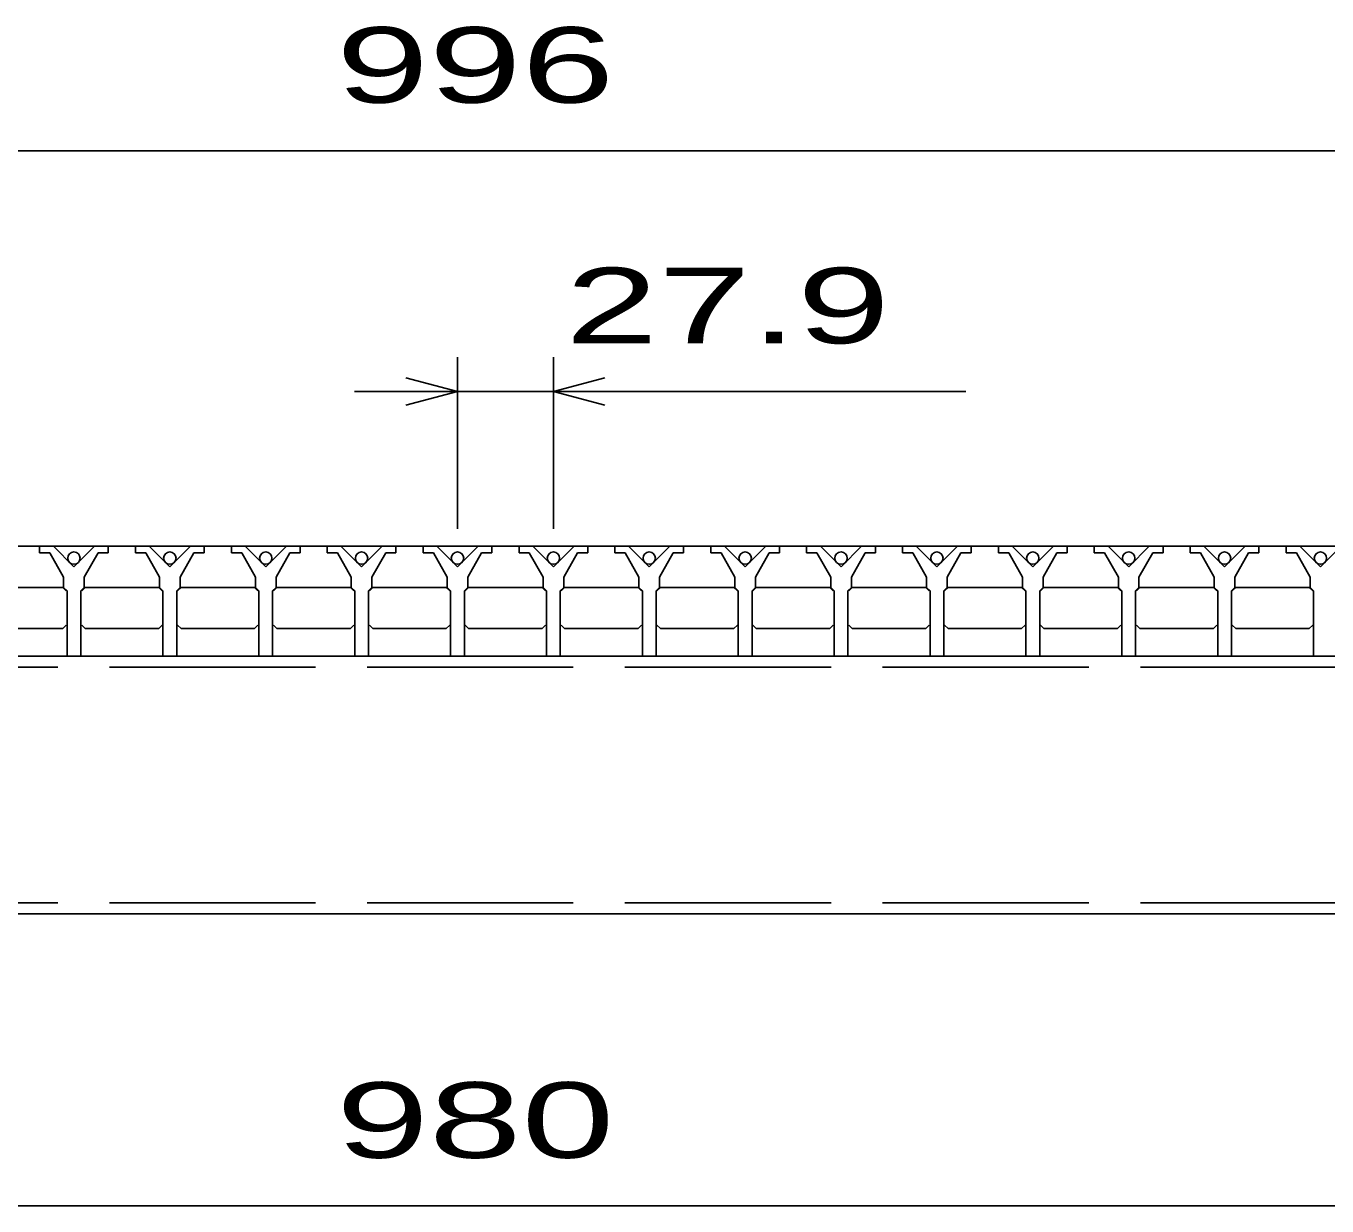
# Model space of a CAD drawing. Units: millimetres, scale not verified. Extents: x -1820 to 1736, y -1282 to 1048.
# Drawn here: x -1055.2 to -676.7, y -732.5 to -389.2 of the extents above; entities that cross this region are included whole.
import ezdxf
from ezdxf.enums import TextEntityAlignment as Align

# ---------------------------------------------------------------- set-up
doc = ezdxf.new("R2010")
doc.units = ezdxf.units.MM
doc.header["$LTSCALE"] = 10
doc.linetypes.add('DASHED', pattern=[7.5, 6, -1.5])
doc.layers.add('CADPAC_LAYER_0016', color=3, linetype='Continuous', lineweight=25)
doc.layers.add('CADPAC_LAYER_0022', color=2, linetype='Continuous', lineweight=25)
doc.styles.add('ベクトル', font='')
doc.styles.get('ベクトル').set_extended_font_data('ベクトル')

msp = doc.modelspace()

# ---------------------------------------------------------------- linework, layer by layer
at = {"layer": 'CADPAC_LAYER_0016'}
for p, q in [((-1414, -540.5), (-418, -540.5)), ((-1051.3, -540.5), (-1051.3, -542.5)), ((-1047.3, -540.5), (-1051.3, -540.5)), ((-1041.3, -546.5), (-1047.3, -540.5)), ((-1035.3, -540.5), (-1041.3, -546.5)), ((-1031.3, -540.5), (-1035.3, -540.5)), ((-1031.3, -542.5), (-1031.3, -540.5)), ((-1023.4, -540.5), (-1023.4, -542.5)), ((-1019.4, -540.5), (-1023.4, -540.5)), ((-1013.4, -546.5), (-1019.4, -540.5)), ((-1007.4, -540.5), (-1013.4, -546.5)), ((-1003.4, -540.5), (-1007.4, -540.5)), ((-1003.4, -542.5), (-1003.4, -540.5)), ((-995.5, -540.5), (-995.5, -542.5)), ((-991.5, -540.5), (-995.5, -540.5)), ((-985.5, -546.5), (-991.5, -540.5)), ((-979.5, -540.5), (-985.5, -546.5)), ((-975.5, -540.5), (-979.5, -540.5)), ((-975.5, -542.5), (-975.5, -540.5)), ((-967.6, -540.5), (-967.6, -542.5)), ((-963.6, -540.5), (-967.6, -540.5)), ((-957.6, -546.5), (-963.6, -540.5)), ((-951.6, -540.5), (-957.6, -546.5)), ((-947.6, -540.5), (-951.6, -540.5)), ((-947.6, -542.5), (-947.6, -540.5)), ((-939.7, -540.5), (-939.7, -542.5)), ((-935.7, -540.5), (-939.7, -540.5)), ((-929.7, -546.5), (-935.7, -540.5)), ((-923.7, -540.5), (-929.7, -546.5)), ((-919.7, -540.5), (-923.7, -540.5)), ((-919.7, -542.5), (-919.7, -540.5)), ((-911.8, -540.5), (-911.8, -542.5)), ((-907.8, -540.5), (-911.8, -540.5)), ((-901.8, -546.5), (-907.8, -540.5)), ((-895.8, -540.5), (-901.8, -546.5)), ((-891.8, -540.5), (-895.8, -540.5)), ((-891.8, -542.5), (-891.8, -540.5)), ((-883.9, -540.5), (-883.9, -542.5)), ((-879.9, -540.5), (-883.9, -540.5)), ((-873.9, -546.5), (-879.9, -540.5)), ((-867.9, -540.5), (-873.9, -546.5)), ((-863.9, -540.5), (-867.9, -540.5)), ((-863.9, -542.5), (-863.9, -540.5)), ((-856, -540.5), (-856, -542.5)), ((-852, -540.5), (-856, -540.5)), ((-846, -546.5), (-852, -540.5)), ((-840, -540.5), (-846, -546.5)), ((-836, -540.5), (-840, -540.5)), ((-836, -542.5), (-836, -540.5)), ((-828.1, -540.5), (-828.1, -542.5)), ((-824.1, -540.5), (-828.1, -540.5)), ((-818.1, -546.5), (-824.1, -540.5)), ((-812.1, -540.5), (-818.1, -546.5)), ((-808.1, -540.5), (-812.1, -540.5)), ((-808.1, -542.5), (-808.1, -540.5)), ((-800.2, -540.5), (-800.2, -542.5)), ((-796.2, -540.5), (-800.2, -540.5)), ((-790.2, -546.5), (-796.2, -540.5)), ((-784.2, -540.5), (-790.2, -546.5)), ((-780.2, -540.5), (-784.2, -540.5)), ((-780.2, -542.5), (-780.2, -540.5)), ((-772.3, -540.5), (-772.3, -542.5)), ((-768.3, -540.5), (-772.3, -540.5)), ((-762.3, -546.5), (-768.3, -540.5)), ((-756.3, -540.5), (-762.3, -546.5)), ((-752.3, -540.5), (-756.3, -540.5)), ((-752.3, -542.5), (-752.3, -540.5)), ((-744.4, -540.5), (-744.4, -542.5)), ((-740.4, -540.5), (-744.4, -540.5)), ((-734.4, -546.5), (-740.4, -540.5)), ((-728.4, -540.5), (-734.4, -546.5)), ((-724.4, -540.5), (-728.4, -540.5)), ((-724.4, -542.5), (-724.4, -540.5)), ((-716.5, -540.5), (-716.5, -542.5)), ((-712.5, -540.5), (-716.5, -540.5)), ((-706.5, -546.5), (-712.5, -540.5)), ((-700.5, -540.5), (-706.5, -546.5)), ((-696.5, -540.5), (-700.5, -540.5)), ((-696.5, -542.5), (-696.5, -540.5)), ((-688.6, -540.5), (-688.6, -542.5)), ((-684.6, -540.5), (-688.6, -540.5)), ((-678.6, -546.5), (-684.6, -540.5)), ((-672.6, -540.5), (-678.6, -546.5)), ((-1051.3, -542.5), (-1048.3, -542.5)), ((-1048.3, -542.5), (-1044.3, -549.5)), ((-1038.3, -549.5), (-1034.3, -542.5)), ((-1034.3, -542.5), (-1031.3, -542.5)), ((-1023.4, -542.5), (-1020.4, -542.5)), ((-1020.4, -542.5), (-1016.4, -549.5)), ((-1010.4, -549.5), (-1006.4, -542.5)), ((-1006.4, -542.5), (-1003.4, -542.5)), ((-995.5, -542.5), (-992.5, -542.5)), ((-992.5, -542.5), (-988.5, -549.5)), ((-982.5, -549.5), (-978.5, -542.5)), ((-978.5, -542.5), (-975.5, -542.5)), ((-967.6, -542.5), (-964.6, -542.5)), ((-964.6, -542.5), (-960.6, -549.5)), ((-954.6, -549.5), (-950.6, -542.5)), ((-950.6, -542.5), (-947.6, -542.5)), ((-939.7, -542.5), (-936.7, -542.5)), ((-936.7, -542.5), (-932.7, -549.5)), ((-926.7, -549.5), (-922.7, -542.5)), ((-922.7, -542.5), (-919.7, -542.5)), ((-911.8, -542.5), (-908.8, -542.5)), ((-908.8, -542.5), (-904.8, -549.5)), ((-898.8, -549.5), (-894.8, -542.5)), ((-894.8, -542.5), (-891.8, -542.5)), ((-883.9, -542.5), (-880.9, -542.5)), ((-880.9, -542.5), (-876.9, -549.5)), ((-870.9, -549.5), (-866.9, -542.5)), ((-866.9, -542.5), (-863.9, -542.5)), ((-856, -542.5), (-853, -542.5)), ((-853, -542.5), (-849, -549.5)), ((-843, -549.5), (-839, -542.5)), ((-839, -542.5), (-836, -542.5)), ((-828.1, -542.5), (-825.1, -542.5)), ((-825.1, -542.5), (-821.1, -549.5)), ((-815.1, -549.5), (-811.1, -542.5)), ((-811.1, -542.5), (-808.1, -542.5)), ((-800.2, -542.5), (-797.2, -542.5)), ((-797.2, -542.5), (-793.2, -549.5)), ((-787.2, -549.5), (-783.2, -542.5)), ((-783.2, -542.5), (-780.2, -542.5)), ((-772.3, -542.5), (-769.3, -542.5)), ((-769.3, -542.5), (-765.3, -549.5)), ((-759.3, -549.5), (-755.3, -542.5)), ((-755.3, -542.5), (-752.3, -542.5)), ((-744.4, -542.5), (-741.4, -542.5)), ((-741.4, -542.5), (-737.4, -549.5)), ((-731.4, -549.5), (-727.4, -542.5)), ((-727.4, -542.5), (-724.4, -542.5)), ((-716.5, -542.5), (-713.5, -542.5)), ((-713.5, -542.5), (-709.5, -549.5)), ((-703.5, -549.5), (-699.5, -542.5)), ((-699.5, -542.5), (-696.5, -542.5)), ((-688.6, -542.5), (-685.6, -542.5)), ((-685.6, -542.5), (-681.6, -549.5)), ((-1065.95, -552.5), (-1044.55, -552.5)), ((-1044.55, -552.5), (-1043.55, -553.5)), ((-1044.3, -549.5), (-1044.3, -552.5)), ((-1044.3, -552.5), (-1043.3, -553.5)), ((-1039.3, -553.5), (-1038.3, -552.5)), ((-1039.05, -553.5), (-1038.05, -552.5)), ((-1038.3, -552.5), (-1038.3, -549.5)), ((-1038.05, -552.5), (-1016.65, -552.5)), ((-1016.65, -552.5), (-1015.65, -553.5)), ((-1016.4, -549.5), (-1016.4, -552.5)), ((-1016.4, -552.5), (-1015.4, -553.5)), ((-1011.4, -553.5), (-1010.4, -552.5)), ((-1011.15, -553.5), (-1010.15, -552.5)), ((-1010.4, -552.5), (-1010.4, -549.5)), ((-1010.15, -552.5), (-988.75, -552.5)), ((-988.75, -552.5), (-987.75, -553.5)), ((-988.5, -549.5), (-988.5, -552.5)), ((-988.5, -552.5), (-987.5, -553.5)), ((-983.5, -553.5), (-982.5, -552.5)), ((-983.25, -553.5), (-982.25, -552.5)), ((-982.5, -552.5), (-982.5, -549.5)), ((-982.25, -552.5), (-960.85, -552.5)), ((-960.85, -552.5), (-959.85, -553.5)), ((-960.6, -549.5), (-960.6, -552.5)), ((-960.6, -552.5), (-959.6, -553.5)), ((-955.6, -553.5), (-954.6, -552.5)), ((-955.35, -553.5), (-954.35, -552.5)), ((-954.6, -552.5), (-954.6, -549.5)), ((-954.35, -552.5), (-932.95, -552.5)), ((-932.95, -552.5), (-931.95, -553.5)), ((-932.7, -549.5), (-932.7, -552.5)), ((-932.7, -552.5), (-931.7, -553.5)), ((-927.7, -553.5), (-926.7, -552.5)), ((-927.45, -553.5), (-926.45, -552.5)), ((-926.7, -552.5), (-926.7, -549.5)), ((-926.45, -552.5), (-905.05, -552.5)), ((-905.05, -552.5), (-904.05, -553.5)), ((-904.8, -549.5), (-904.8, -552.5)), ((-904.8, -552.5), (-903.8, -553.5)), ((-899.8, -553.5), (-898.8, -552.5)), ((-899.55, -553.5), (-898.55, -552.5)), ((-898.8, -552.5), (-898.8, -549.5)), ((-898.55, -552.5), (-877.15, -552.5)), ((-877.15, -552.5), (-876.15, -553.5)), ((-876.9, -549.5), (-876.9, -552.5)), ((-876.9, -552.5), (-875.9, -553.5)), ((-871.9, -553.5), (-870.9, -552.5)), ((-871.65, -553.5), (-870.65, -552.5)), ((-870.9, -552.5), (-870.9, -549.5)), ((-870.65, -552.5), (-849.25, -552.5)), ((-849.25, -552.5), (-848.25, -553.5)), ((-849, -549.5), (-849, -552.5)), ((-849, -552.5), (-848, -553.5)), ((-844, -553.5), (-843, -552.5)), ((-843.75, -553.5), (-842.75, -552.5)), ((-843, -552.5), (-843, -549.5)), ((-842.75, -552.5), (-821.35, -552.5)), ((-821.35, -552.5), (-820.35, -553.5)), ((-821.1, -549.5), (-821.1, -552.5)), ((-821.1, -552.5), (-820.1, -553.5)), ((-816.1, -553.5), (-815.1, -552.5)), ((-815.85, -553.5), (-814.85, -552.5)), ((-815.1, -552.5), (-815.1, -549.5)), ((-814.85, -552.5), (-793.45, -552.5)), ((-793.45, -552.5), (-792.45, -553.5)), ((-793.2, -549.5), (-793.2, -552.5)), ((-793.2, -552.5), (-792.2, -553.5)), ((-788.2, -553.5), (-787.2, -552.5)), ((-787.95, -553.5), (-786.95, -552.5)), ((-787.2, -552.5), (-787.2, -549.5)), ((-786.95, -552.5), (-765.55, -552.5)), ((-765.55, -552.5), (-764.55, -553.5)), ((-765.3, -549.5), (-765.3, -552.5)), ((-765.3, -552.5), (-764.3, -553.5)), ((-760.3, -553.5), (-759.3, -552.5)), ((-760.05, -553.5), (-759.05, -552.5)), ((-759.3, -552.5), (-759.3, -549.5)), ((-759.05, -552.5), (-737.65, -552.5)), ((-737.65, -552.5), (-736.65, -553.5)), ((-737.4, -549.5), (-737.4, -552.5)), ((-737.4, -552.5), (-736.4, -553.5)), ((-732.4, -553.5), (-731.4, -552.5)), ((-732.15, -553.5), (-731.15, -552.5)), ((-731.4, -552.5), (-731.4, -549.5)), ((-731.15, -552.5), (-709.75, -552.5)), ((-709.75, -552.5), (-708.75, -553.5)), ((-709.5, -549.5), (-709.5, -552.5)), ((-709.5, -552.5), (-708.5, -553.5)), ((-704.5, -553.5), (-703.5, -552.5)), ((-704.25, -553.5), (-703.25, -552.5)), ((-703.5, -552.5), (-703.5, -549.5)), ((-703.25, -552.5), (-681.85, -552.5)), ((-681.85, -552.5), (-680.85, -553.5)), ((-681.6, -549.5), (-681.6, -552.5)), ((-681.6, -552.5), (-680.6, -553.5)), ((-1043.3, -553.5), (-1043.3, -572.5)), ((-1039.3, -572.5), (-1039.3, -553.5)), ((-1015.4, -553.5), (-1015.4, -572.5)), ((-1011.4, -572.5), (-1011.4, -553.5)), ((-987.5, -553.5), (-987.5, -572.5)), ((-983.5, -572.5), (-983.5, -553.5)), ((-959.6, -553.5), (-959.6, -572.5)), ((-955.6, -572.5), (-955.6, -553.5)), ((-931.7, -553.5), (-931.7, -572.5)), ((-927.7, -572.5), (-927.7, -553.5)), ((-903.8, -553.5), (-903.8, -572.5)), ((-899.8, -572.5), (-899.8, -553.5)), ((-875.9, -553.5), (-875.9, -572.5)), ((-871.9, -572.5), (-871.9, -553.5)), ((-848, -553.5), (-848, -572.5)), ((-844, -572.5), (-844, -553.5)), ((-820.1, -553.5), (-820.1, -572.5)), ((-816.1, -572.5), (-816.1, -553.5)), ((-792.2, -553.5), (-792.2, -572.5)), ((-788.2, -572.5), (-788.2, -553.5)), ((-764.3, -553.5), (-764.3, -572.5)), ((-760.3, -572.5), (-760.3, -553.5)), ((-736.4, -553.5), (-736.4, -572.5)), ((-732.4, -572.5), (-732.4, -553.5)), ((-708.5, -553.5), (-708.5, -572.5)), ((-704.5, -572.5), (-704.5, -553.5)), ((-680.6, -553.5), (-680.6, -572.5)), ((-1043.55, -563.5), (-1044.55, -564.5)), ((-1038.05, -564.5), (-1039.05, -563.5)), ((-1015.65, -563.5), (-1016.65, -564.5)), ((-1010.15, -564.5), (-1011.15, -563.5)), ((-987.75, -563.5), (-988.75, -564.5)), ((-982.25, -564.5), (-983.25, -563.5)), ((-959.85, -563.5), (-960.85, -564.5)), ((-954.35, -564.5), (-955.35, -563.5)), ((-931.95, -563.5), (-932.95, -564.5)), ((-926.45, -564.5), (-927.45, -563.5)), ((-904.05, -563.5), (-905.05, -564.5)), ((-898.55, -564.5), (-899.55, -563.5)), ((-876.15, -563.5), (-877.15, -564.5)), ((-870.65, -564.5), (-871.65, -563.5)), ((-848.25, -563.5), (-849.25, -564.5)), ((-842.75, -564.5), (-843.75, -563.5)), ((-820.35, -563.5), (-821.35, -564.5)), ((-814.85, -564.5), (-815.85, -563.5)), ((-792.45, -563.5), (-793.45, -564.5)), ((-786.95, -564.5), (-787.95, -563.5)), ((-764.55, -563.5), (-765.55, -564.5)), ((-759.05, -564.5), (-760.05, -563.5)), ((-736.65, -563.5), (-737.65, -564.5)), ((-731.15, -564.5), (-732.15, -563.5)), ((-708.75, -563.5), (-709.75, -564.5)), ((-703.25, -564.5), (-704.25, -563.5)), ((-680.85, -563.5), (-681.85, -564.5)), ((-1044.55, -564.5), (-1065.95, -564.5)), ((-1016.65, -564.5), (-1038.05, -564.5)), ((-988.75, -564.5), (-1010.15, -564.5)), ((-960.85, -564.5), (-982.25, -564.5)), ((-932.95, -564.5), (-954.35, -564.5)), ((-905.05, -564.5), (-926.45, -564.5)), ((-877.15, -564.5), (-898.55, -564.5)), ((-849.25, -564.5), (-870.65, -564.5)), ((-821.35, -564.5), (-842.75, -564.5)), ((-793.45, -564.5), (-814.85, -564.5)), ((-765.55, -564.5), (-786.95, -564.5)), ((-737.65, -564.5), (-759.05, -564.5)), ((-709.75, -564.5), (-731.15, -564.5)), ((-681.85, -564.5), (-703.25, -564.5)), ((-1406.25, -572.5), (-425.75, -572.5)), ((-1406, -572.5), (-426, -572.5)), ((-1043.3, -572.5), (-1039.3, -572.5)), ((-1015.4, -572.5), (-1011.4, -572.5)), ((-987.5, -572.5), (-983.5, -572.5)), ((-959.6, -572.5), (-955.6, -572.5)), ((-931.7, -572.5), (-927.7, -572.5)), ((-903.8, -572.5), (-899.8, -572.5)), ((-875.9, -572.5), (-871.9, -572.5)), ((-848, -572.5), (-844, -572.5)), ((-820.1, -572.5), (-816.1, -572.5)), ((-792.2, -572.5), (-788.2, -572.5)), ((-764.3, -572.5), (-760.3, -572.5)), ((-736.4, -572.5), (-732.4, -572.5)), ((-708.5, -572.5), (-704.5, -572.5)), ((-680.6, -572.5), (-676.6, -572.5)), ((-426, -647.5), (-1406, -647.5))]:
    msp.add_line(p, q, dxfattribs=at)
at = {"layer": 'CADPAC_LAYER_0016', "linetype": 'DASHED'}
for p, q in [((-1406, -575.7), (-426, -575.7)), ((-1406, -644.3), (-426, -644.3))]:
    msp.add_line(p, q, dxfattribs=at)
at = {"layer": 'CADPAC_LAYER_0016'}
for centre in [(-1041.3, -544), (-1013.4, -544), (-985.5, -544), (-957.6, -544), (-929.7, -544), (-901.8, -544), (-873.9, -544), (-846, -544), (-818.1, -544), (-790.2, -544), (-762.3, -544), (-734.4, -544), (-706.5, -544), (-678.6, -544)]:
    msp.add_circle(centre, 1.8, dxfattribs=at)
at = {"layer": 'CADPAC_LAYER_0022', "color": 4}
for p, q in [((-1414, -425.5), (-418, -425.5)), ((-929.7, -535.5), (-929.7, -485.5)), ((-901.8, -485.5), (-901.8, -535.5)), ((-929.7, -495.5), (-944.7, -491.5)), ((-901.8, -495.5), (-886.8, -491.5)), ((-929.7, -495.5), (-959.7, -495.5)), ((-944.7, -499.5), (-929.7, -495.5)), ((-929.7, -495.5), (-901.8, -495.5)), ((-886.8, -499.5), (-901.8, -495.5)), ((-901.8, -495.5), (-781.8, -495.5)), ((-1406, -732.5), (-426, -732.5))]:
    msp.add_line(p, q, dxfattribs=at)

# ---------------------------------------------------------------- texts
at = {"layer": 'CADPAC_LAYER_0022', "style": 'ベクトル', "width": 1.65}
for s, p in [(' 996 ', (-978.5, -400.5)), (' 27.9 ', (-911.8, -470.5)), (' 980 ', (-978.5, -707.5))]:
    msp.add_text(s, height=21.99, dxfattribs=at).set_placement(p, align=Align.MIDDLE_LEFT)

doc.saveas('drawing.dxf')
